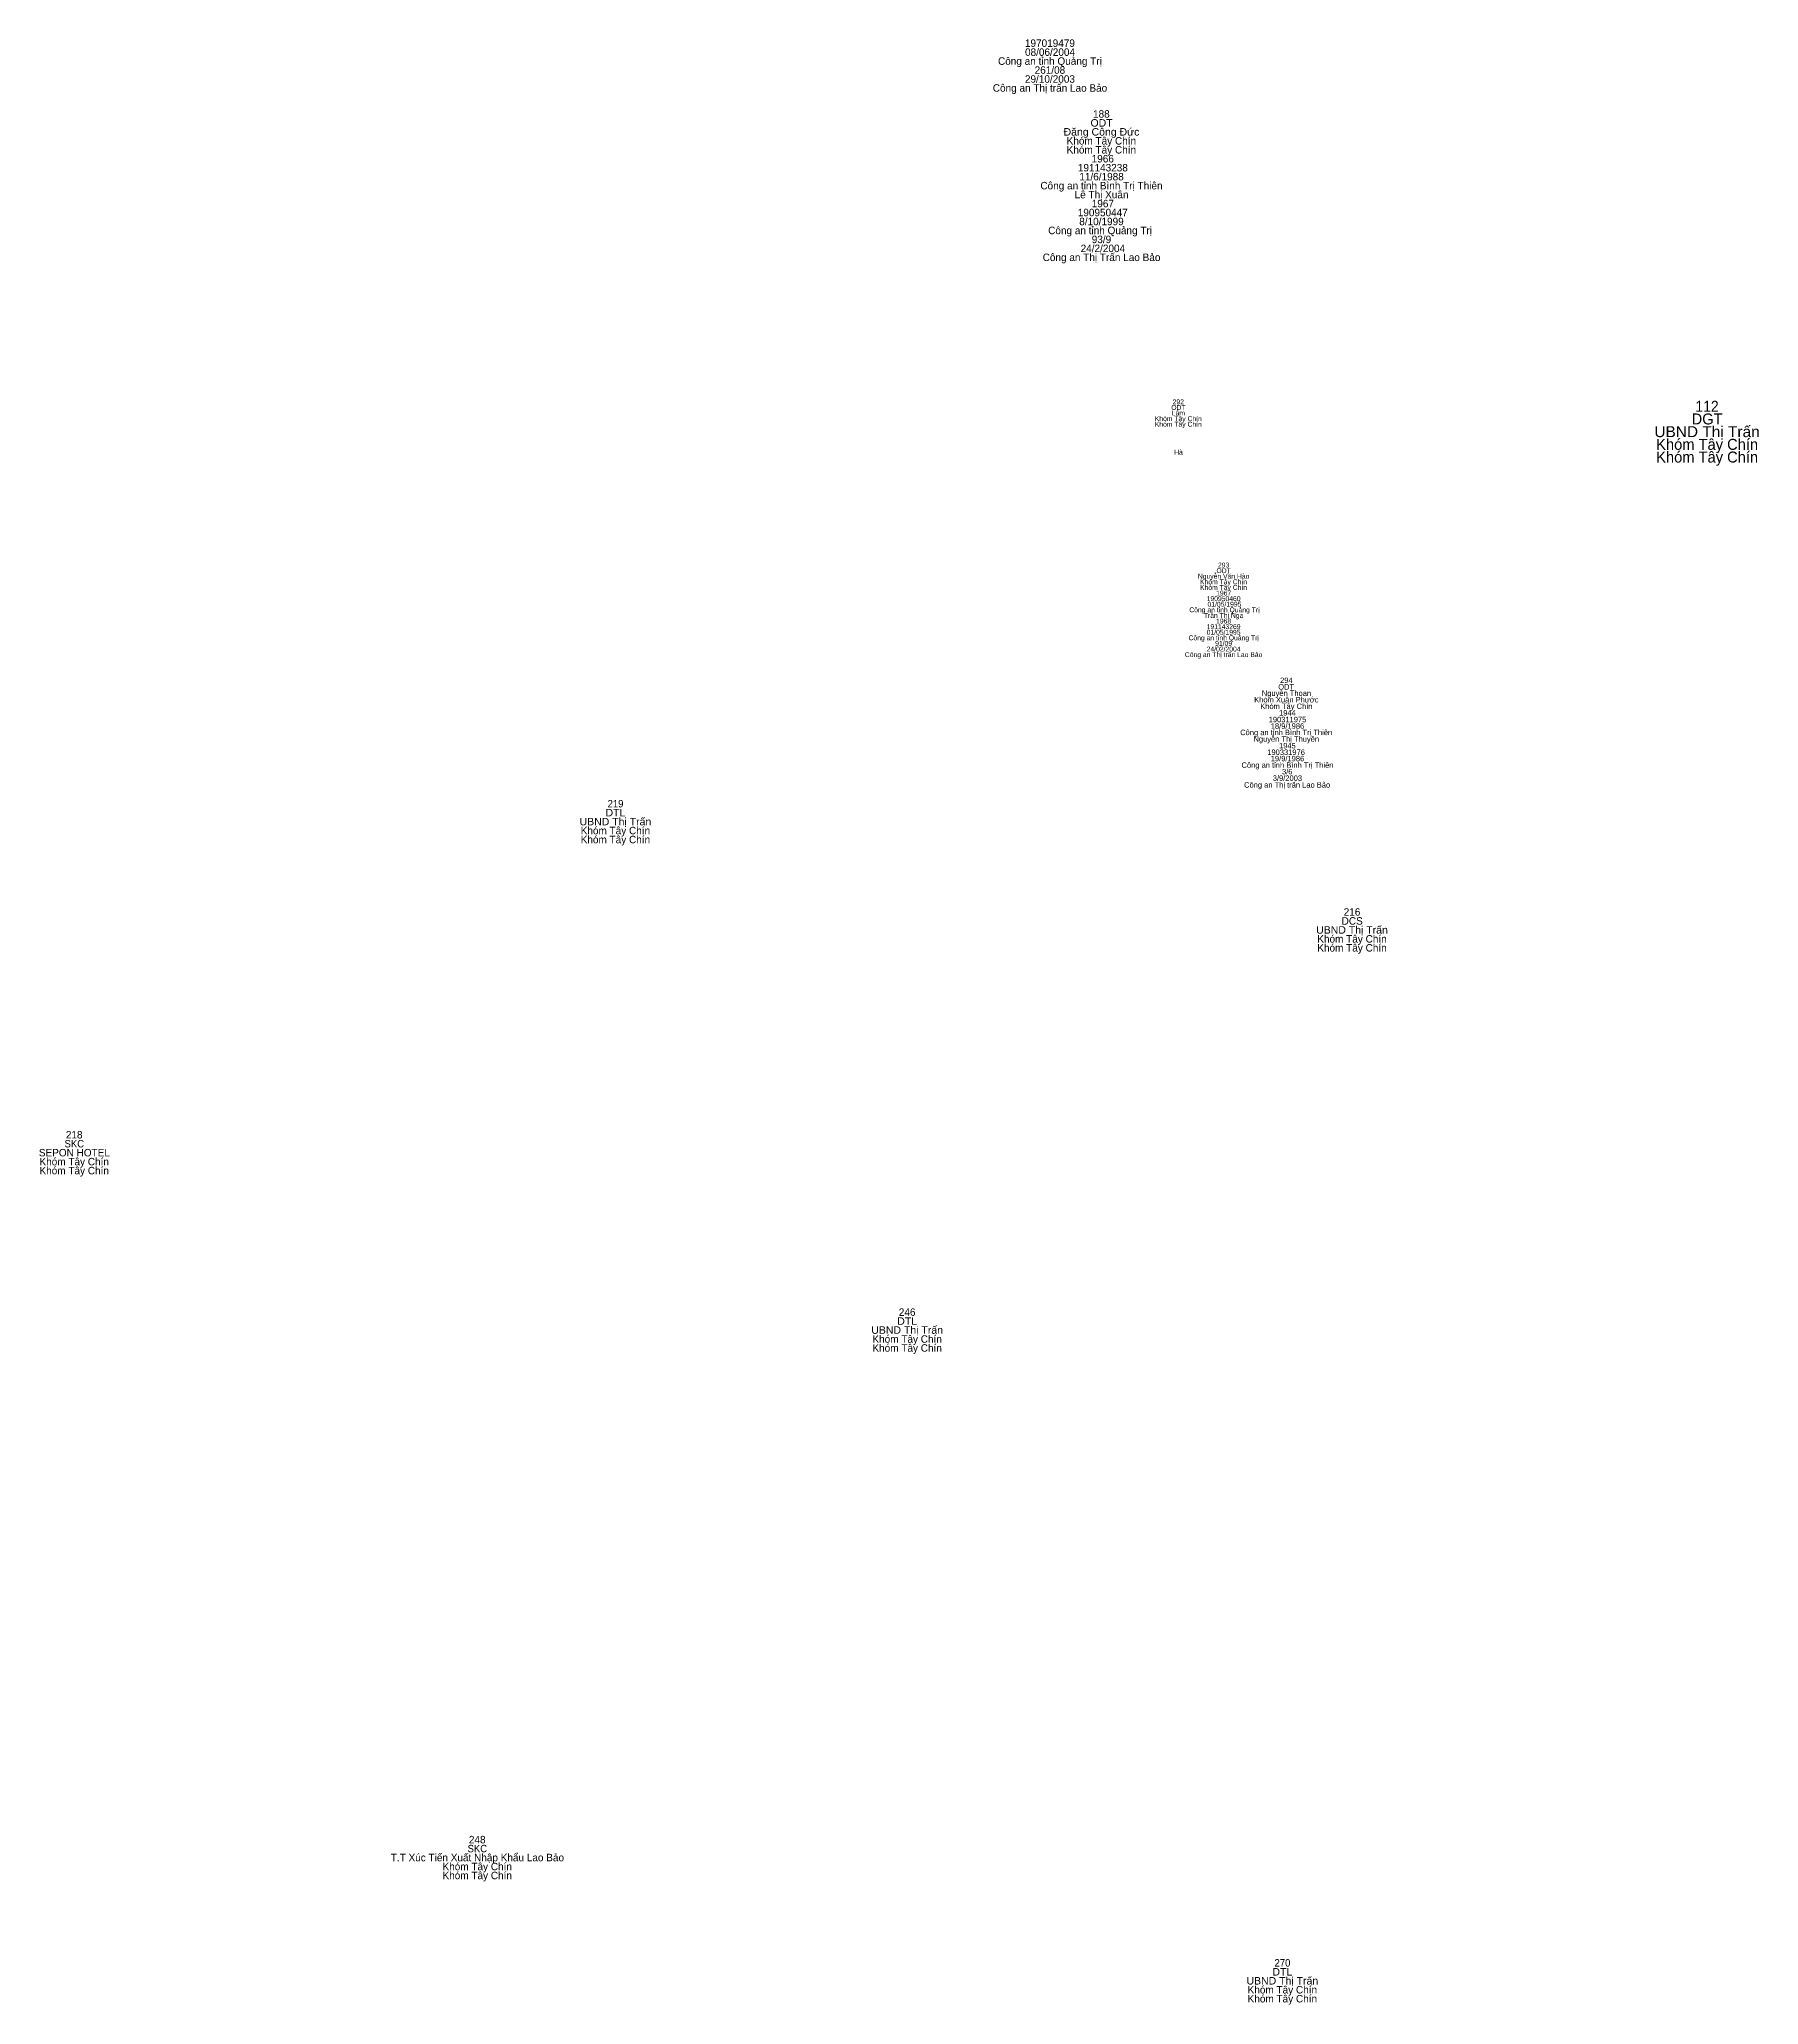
# Model space of a CAD drawing. Header units: metres. Extents: x 537000 to 537501, y 1838003 to 1838507.
# Drawn here: x 537141 to 537233.1, y 1838019.2 to 1838124.5 of the extents above; entities that cross this region are included whole.
import ezdxf
from ezdxf.enums import TextEntityAlignment as Align

# ---------------------------------------------------------------- set-up
doc = ezdxf.new("R2010")
doc.units = ezdxf.units.M
doc.header["$LTSCALE"] = 0.16
doc.layers.add('1', color=7, linetype='Continuous')

msp = doc.modelspace()

# ---------------------------------------------------------------- texts
at = {"layer": '1'}
for s, height, p in [('08/06/2004', 0.4, (537195.165, 1838123.57)), ('197019479', 0.4, (537195.16, 1838124.05)), ('Công an tỉnh Quảng Trị', 0.4, (537195.16, 1838123.09)), ('261/08', 0.4, (537195.16, 1838122.61)), ('Công an Thị trấn Lao Bảo', 0.4, (537195.165, 1838121.65)), ('29/10/2003', 0.4, (537195.16, 1838122.13)), ('188', 0.4, (537197.915, 1838120.26)), ('Khóm Tây Chín', 0.4, (537197.915, 1838118.82)), ('Khóm Tây Chín', 0.4, (537197.915, 1838118.34)), (' 191143238', 0.4, (537197.92, 1838117.38)), ('11/6/1988', 0.4, (537197.925, 1838116.9)), (' 1966', 0.4, (537197.915, 1838117.86)), ('Công an tỉnh Bình Trị Thiên', 0.4, (537197.92, 1838116.42)), ('Lê Thị Xuân', 0.4, (537197.925, 1838115.94)), (' 190950447', 0.4, (537197.915, 1838114.98)), (' 1967', 0.4, (537197.92, 1838115.46)), ('Công an tỉnh Quảng Trị ', 0.4, (537197.92, 1838114.02)), ('8/10/1999', 0.4, (537197.92, 1838114.5)), (' 24/2/2004', 0.4, (537197.92, 1838113.06)), ('93/9', 0.4, (537197.92, 1838113.54)), ('Công an Thị Trấn Lao Bảo', 0.4, (537197.925, 1838112.58)), ('ODT', 0.2624, (537202.04, 1838104.61)), ('Khóm Tây Chín', 0.2624, (537202.035, 1838104.01)), ('Khóm Tây Chín', 0.2624, (537202.035, 1838103.71)), ('Lâm', 0.2624, (537202.04, 1838104.31)), ('DGT', 0.5875, (537230.35, 1838103.83)), ('Khóm Tây Chín', 0.5875, (537230.35, 1838102.47)), ('Hà', 0.2624, (537202.045, 1838102.21)), ('Khóm Tây Chín', 0.5875, (537230.35, 1838101.79)), ('Nguyễn Văn Hào', 0.2624, (537204.46, 1838095.57)), ('Khóm Tây Chín', 0.2624, (537204.455, 1838095.27)), ('Khóm Tây Chín', 0.2624, (537204.455, 1838094.97)), ('ODT', 0.2624, (537204.46, 1838095.87)), ('190950460', 0.2624, (537204.46, 1838094.37)), (' 01/05/1995', 0.2624, (537204.455, 1838094.07)), ('1967', 0.2624, (537204.465, 1838094.67)), (' Công an tỉnh Quảng Trị', 0.2624, (537204.455, 1838093.77)), ('Trần Thị Nga', 0.2624, (537204.46, 1838093.47)), ('191143269', 0.2624, (537204.46, 1838092.87)), ('1968', 0.2624, (537204.46, 1838093.17)), ('Công an tỉnh Quảng Trị', 0.2624, (537204.465, 1838092.27)), ('01/05/1995', 0.2624, (537204.46, 1838092.57)), ('91/09', 0.2624, (537204.46, 1838091.97)), ('Công an Thị trấn Lao Bảo', 0.2624, (537204.46, 1838091.37)), ('24/02/2004', 0.2624, (537204.46, 1838091.67)), ('Khóm Xuân Phước', 0.2916, (537207.82, 1838088.94)), ('Khóm Tây Chín', 0.2916, (537207.82, 1838088.59)), ('Nguyễn Thoan', 0.2916, (537207.825, 1838089.29)), ('ODT', 0.2916, (537207.81, 1838089.63)), (' 190311975', 0.2916, (537207.825, 1838087.88)), ('Công an tỉnh Bình Trị Thiên', 0.2916, (537207.81, 1838087.19)), ('Nguyễn Thị Thuyền', 0.2916, (537207.815, 1838086.84)), (' 18/9/1986', 0.2916, (537207.825, 1838087.53)), (' Công an tỉnh Bình Trị Thiên', 0.2916, (537207.825, 1838085.44)), ('190331976', 0.2916, (537207.805, 1838086.13)), (' 19/9/1986', 0.2916, (537207.825, 1838085.79)), (' Công an Thị trấn Lao Bảo', 0.2916, (537207.805, 1838084.38)), (' 3/9/2003', 0.2916, (537207.82, 1838084.74)), (' 3/6', 0.2916, (537207.81, 1838085.09)), ('Khóm Tây Chín', 0.4, (537171.895, 1838081.88)), ('Khóm Tây Chín', 0.4, (537171.895, 1838081.4)), ('DCS', 0.4, (537211.345, 1838077.04)), ('216', 0.4, (537211.335, 1838077.52)), ('Khóm Tây Chín', 0.4, (537211.335, 1838076.08)), ('Khóm Tây Chín', 0.4, (537211.335, 1838075.6)), ('218', 0.4, (537142.915, 1838065.59)), ('SEPON HOTEL', 0.4, (537142.925, 1838064.63)), ('Khóm Tây Chín', 0.4, (537142.915, 1838064.15)), ('Khóm Tây Chín', 0.4, (537142.915, 1838063.67)), ('246', 0.4, (537187.515, 1838056.09)), ('Khóm Tây Chín', 0.4, (537187.515, 1838054.65)), ('Khóm Tây Chín', 0.4, (537187.515, 1838054.17)), ('248', 0.4, (537164.495, 1838027.84)), ('T.T Xúc Tiến Xuất Nhập Khẩu Lao Bảo', 0.4, (537164.505, 1838026.88)), ('Khóm Tây Chín', 0.4, (537164.495, 1838026.4)), ('Khóm Tây Chín', 0.4, (537164.495, 1838025.92)), ('Khóm Tây Chín', 0.4, (537207.605, 1838019.8)), ('Khóm Tây Chín', 0.4, (537207.605, 1838019.32))]:
    msp.add_text(s, height=height, dxfattribs=at).set_placement(p, align=Align.CENTER)
for s, height, width, p in [('Đặng Công Đức', 0.4, 1.05, (537197.92, 1838119.3)), ('ODT', 0.4, 1.05, (537197.925, 1838119.78)), ('292', 0.2624, 0.95, (537202.035, 1838104.91)), ('112', 0.5875, 0.95, (537230.345, 1838104.51)), ('UBND Thị Trấn', 0.5875, 1.05, (537230.345, 1838103.15)), ('293', 0.2624, 0.95, (537204.46, 1838096.17)), ('294', 0.2916, 0.95, (537207.82, 1838089.98)), (' 1944', 0.2916, 0.95, (537207.82, 1838088.24)), (' 1945', 0.2916, 0.95, (537207.82, 1838086.48)), ('219', 0.4, 0.95, (537171.9, 1838083.32)), ('UBND Thị Trấn', 0.4, 1.05, (537171.895, 1838082.36)), ('DTL', 0.4, 1.05, (537171.895, 1838082.84)), ('UBND Thị Trấn', 0.4, 1.05, (537211.335, 1838076.56)), ('SKC', 0.4, 0.95, (537142.92, 1838065.11)), ('UBND Thị Trấn', 0.4, 1.05, (537187.515, 1838055.13)), ('DTL', 0.4, 1.05, (537187.515, 1838055.61)), ('SKC', 0.4, 0.95, (537164.5, 1838027.36)), ('270', 0.4, 0.95, (537207.61, 1838021.24)), ('UBND Thị Trấn', 0.4, 1.05, (537207.605, 1838020.28)), ('DTL', 0.4, 1.05, (537207.605, 1838020.76))]:
    msp.add_text(s, height=height, dxfattribs=dict(at, width=width)).set_placement(p, align=Align.CENTER)

doc.saveas('drawing.dxf')
